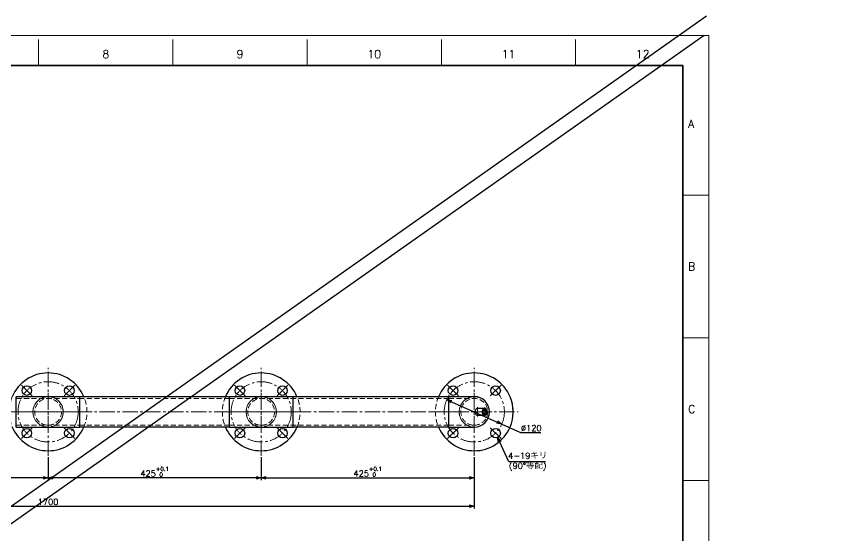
# Model space of a CAD drawing. Header units: millimetres. Extents: x -10 to 7117, y -19 to 2370.
# Drawn here: x 1931 to 3554, y 1335 to 2370 of the extents above; entities that cross this region are included whole.
import ezdxf
from ezdxf import colors
from ezdxf.entities.mleader import LeaderData, LeaderLine
from ezdxf.enums import TextEntityAlignment as Align
from ezdxf.math import Vec2, Vec3

# ---------------------------------------------------------------- set-up
doc = ezdxf.new("R2010")
doc.units = ezdxf.units.MM
doc.header["$LTSCALE"] = 1.6
doc.header["$PDMODE"] = 99
doc.header["$PDSIZE"] = 1
doc.linetypes.add('CENTER2', pattern=[28.575, 19.05, -3.175, 3.175, -3.175])
doc.linetypes.add('HIDDEN', pattern=[9.525, 6.35, -3.175])
for name, color, linetype, lineweight in [('01_NORMAL', 7, 'Continuous', 25), ('04_HIDDEN', 2, 'HIDDEN', 13), ('05_CENTER', 4, 'CENTER2', 13), ('08_DIM', 3, 'Continuous', 13), ('90_FRAME', 5, 'Continuous', 35)]:
    doc.layers.add(name, color=color, linetype=linetype, lineweight=lineweight)
doc.layers.add('10_DRAFT', color=8, linetype='Continuous', lineweight=0, plot=False)
doc.layers.add('91_BLANK', color=5, linetype='Continuous', lineweight=0, plot=False)
doc.styles.add('KSS_TXT', font='txt.shx', dxfattribs={"bigfont": 'extfont2.shx'})
doc.styles.get("Standard").update_dxf_attribs({"font": 'txt.shx', "bigfont": 'extfont2.shx'})
doc.dimstyles.new('KSS_DIM', dxfattribs={"dimscale": 4, "dimtxt": 3, "dimasz": 2.5, "dimexe": 1.25, "dimexo": 0.625, "dimtad": 1, "dimdsep": 46, "dimtxsty": 'KSS_TXT', "dimblk": 'OPEN30', "dimcen": 0, "dimazin": 2, "dimtfac": 0.75, "dimtmove": 0, "dimatfit": 3, "dimldrblk": 'OPEN30', "dimfxl": 1.25, "dimtolj": 1, "dimarcsym": 0})
doc.dimstyles.new('KSS_DIM$3', dxfattribs={"dimscale": 4, "dimtxt": 3, "dimasz": 2.5, "dimexe": 1.25, "dimexo": 0.625, "dimtad": 1, "dimtih": 1, "dimtoh": 1, "dimdsep": 46, "dimtxsty": 'KSS_TXT', "dimblk": 'OPEN30', "dimcen": 0, "dimazin": 2, "dimtfac": 0.75, "dimtofl": 0, "dimtmove": 0, "dimatfit": 3, "dimldrblk": 'OPEN30', "dimfxl": 1.25, "dimtolj": 1, "dimarcsym": 0})

# ---------------------------------------------------------------- blocks, each defined once
blk = doc.blocks.new('A$C48047B7D')
at = {"color": 0}
for p, q in [((0, 30.2), (-50.8, 30.2)), ((0, 30.2), (0, -30.2)), ((-71.5, 7), (-57.3, 7)), ((-71.5, -7), (-57.3, -7)), ((-50.8, -30.2), (0, -30.2))]:
    blk.add_line(p, q, dxfattribs=at)
blk.add_arc((-50.8, 0), 30.3, 90, 270, dxfattribs=at)
for major_axis in [(0, -7), (0, 4.86), (0, 4.28)]:
    blk.add_ellipse((-71.5, 0), major_axis=major_axis, ratio=0.707107, dxfattribs=at)
blk.add_ellipse((-57.3, 0), major_axis=(0, -7), ratio=0.707107, start_param=0, end_param=3.14161, dxfattribs=at)
at = {"layer": '04_HIDDEN'}
for p, q in [((0, 26.7), (-50.8, 26.7)), ((0, -26.8), (-50.8, -26.8))]:
    blk.add_line(p, q, dxfattribs=at)
blk.add_circle((-50.8, 0), 26.7, dxfattribs=at)
blk.add_arc((-50.8, 0), 30.3, 270, 90, dxfattribs=at)
at = {"layer": '05_CENTER'}
for p, q in [((-50.8, -37.2), (-50.8, 37.2)), ((0, 0), (-88, 0)), ((-71.5, -9.1), (-71.5, 9.1)), ((-57.3, -9.1), (-57.3, 9.1))]:
    blk.add_line(p, q, dxfattribs=at)
blk = doc.blocks.new('A$C1FB27735')
at = {"color": 0}
for p, q in [((0, 30.2), (-127, 30.2)), ((-127, 30.2), (-127, -30.2)), ((0, 30.2), (0, -30.2)), ((-127, -30.2), (0, -30.2))]:
    blk.add_line(p, q, dxfattribs=at)
at = {"layer": '04_HIDDEN'}
for p, q in [((0, 26.7), (-127, 26.7)), ((0, -26.8), (-127, -26.8))]:
    blk.add_line(p, q, dxfattribs=at)
for radius in [30.2, 26.7]:
    blk.add_circle((-63.5, 0), radius, dxfattribs=at)
at = {"layer": '05_CENTER'}
for p, q in [((-63.5, -37.2), (-63.5, 37.2)), ((0, 0), (-127, 0))]:
    blk.add_line(p, q, dxfattribs=at)
blk = doc.blocks.new('A$C62A94FE4')
at = {"color": 0}
for centre in [(0, 60), (-60, 0), (60, 0), (0, -60)]:
    blk.add_circle(centre, 9.5, dxfattribs=at)
for start, end in [(67.9746, 202.0254), (247.9746, 22.0254)]:
    blk.add_arc((0, 0), 77.5, start, end, dxfattribs=at)
at = {"layer": '04_HIDDEN'}
for start, end in [(22.0254, 67.9746), (202.0254, 247.9746)]:
    blk.add_arc((0, 0), 77.5, start, end, dxfattribs=at)
at = {"layer": '05_CENTER'}
for p, q in [((0, 75.3), (0, 44.7)), ((61.9, -61.9), (-61.9, 61.9)), ((-61.9, -61.9), (61.9, 61.9)), ((-75.3, 0), (-44.7, 0)), ((75.3, 0), (44.7, 0)), ((0, -75.3), (0, -44.7))]:
    blk.add_line(p, q, dxfattribs=at)
blk.add_circle((0, 0), 60, dxfattribs=at)
at = {"layer": '10_DRAFT'}
blk.add_circle((0, 0), 30.2, dxfattribs=at)
blk = doc.blocks.new('_Open30')
at = {"color": 0, "linetype": 'ByBlock', "lineweight": -2}
for p, q in [((-1, 0.27), (0, 0)), ((0, 0), (-1, -0.27)), ((0, 0), (-1, 0))]:
    blk.add_line(p, q, dxfattribs=at)
blk = doc.blocks.new('*D160')
at = {"layer": '08_DIM', "color": 0, "lineweight": -2, "transparency": 16777216}
for p, q in [((2419.8, 1492.1), (2419.8, 1446)), ((2844.8, 1492.1), (2844.8, 1446)), ((2429.8, 1451), (2834.8, 1451))]:
    blk.add_line(p, q, dxfattribs=at)
at = {"layer": 'Defpoints', "color": 0, "transparency": 16777216}
for p in [(2419.8, 1494.6), (2844.8, 1494.6), (2844.8, 1451)]:
    blk.add_point(p, dxfattribs=at)
at = {"layer": '08_DIM', "color": 0, "lineweight": -2, "transparency": 16777216, "xscale": 10, "yscale": 10, "zscale": 10, "rotation": 180}
blk.add_blockref('_Open30', (2419.8, 1451), dxfattribs=at)
at = {"layer": '08_DIM', "color": 0, "lineweight": -2, "transparency": 16777216, "xscale": 10, "yscale": 10, "zscale": 10}
blk.add_blockref('_Open30', (2844.8, 1451), dxfattribs=at)
at = {"layer": '08_DIM', "color": 0, "transparency": 16777216, "insert": (2632.3, 1462.8), "char_height": 12, "attachment_point": 5, "style": 'KSS_TXT'}
blk.add_mtext('425{\\H8.000000;\\S+0.1^  0;}', dxfattribs=at)
blk = doc.blocks.new('*D161')
at = {"layer": '08_DIM', "color": 0, "lineweight": -2, "transparency": 16777216}
for p, q in [((1994.8, 1492.1), (1994.8, 1446)), ((2419.8, 1492.1), (2419.8, 1446)), ((2409.8, 1451), (2004.8, 1451))]:
    blk.add_line(p, q, dxfattribs=at)
at = {"layer": 'Defpoints', "color": 0, "transparency": 16777216}
for p in [(1994.8, 1494.6), (2419.8, 1494.6), (1994.8, 1451)]:
    blk.add_point(p, dxfattribs=at)
at = {"layer": '08_DIM', "color": 0, "lineweight": -2, "transparency": 16777216, "xscale": 10, "yscale": 10, "zscale": 10, "rotation": 180}
blk.add_blockref('_Open30', (1994.8, 1451), dxfattribs=at)
at = {"layer": '08_DIM', "color": 0, "lineweight": -2, "transparency": 16777216, "xscale": 10, "yscale": 10, "zscale": 10}
blk.add_blockref('_Open30', (2419.8, 1451), dxfattribs=at)
at = {"layer": '08_DIM', "color": 0, "transparency": 16777216, "insert": (2207.3, 1462.8), "char_height": 12, "attachment_point": 5, "style": 'KSS_TXT'}
blk.add_mtext('425{\\H8.000000;\\S+0.1^  0;}', dxfattribs=at)
blk = doc.blocks.new('*D162')
at = {"layer": '08_DIM', "color": 0, "lineweight": -2, "transparency": 16777216}
for p, q in [((1569.8, 1492.1), (1569.8, 1446)), ((1994.8, 1492.1), (1994.8, 1446)), ((1984.8, 1451), (1579.8, 1451))]:
    blk.add_line(p, q, dxfattribs=at)
at = {"layer": 'Defpoints', "color": 0, "transparency": 16777216}
for p in [(1569.8, 1494.6), (1994.8, 1494.6), (1569.8, 1451)]:
    blk.add_point(p, dxfattribs=at)
at = {"layer": '08_DIM', "color": 0, "lineweight": -2, "transparency": 16777216, "xscale": 10, "yscale": 10, "zscale": 10, "rotation": 180}
blk.add_blockref('_Open30', (1569.8, 1451), dxfattribs=at)
at = {"layer": '08_DIM', "color": 0, "lineweight": -2, "transparency": 16777216, "xscale": 10, "yscale": 10, "zscale": 10}
blk.add_blockref('_Open30', (1994.8, 1451), dxfattribs=at)
at = {"layer": '08_DIM', "color": 0, "transparency": 16777216, "insert": (1782.3, 1462.8), "char_height": 12, "attachment_point": 5, "style": 'KSS_TXT'}
blk.add_mtext('425{\\H8.000000;\\S+0.1^  0;}', dxfattribs=at)
blk = doc.blocks.new('*D165')
at = {"layer": '08_DIM', "color": 0, "lineweight": -2, "transparency": 16777216}
for p, q in [((1144.8, 1492.1), (1144.8, 1389.3)), ((2844.8, 1492.1), (2844.8, 1389.3)), ((1154.8, 1394.3), (2834.8, 1394.3))]:
    blk.add_line(p, q, dxfattribs=at)
at = {"layer": 'Defpoints', "color": 0, "transparency": 16777216}
for p in [(1144.8, 1494.6), (2844.8, 1494.6), (2844.8, 1394.3)]:
    blk.add_point(p, dxfattribs=at)
at = {"layer": '08_DIM', "color": 0, "lineweight": -2, "transparency": 16777216, "xscale": 10, "yscale": 10, "zscale": 10, "rotation": 180}
blk.add_blockref('_Open30', (1144.8, 1394.3), dxfattribs=at)
at = {"layer": '08_DIM', "color": 0, "lineweight": -2, "transparency": 16777216, "xscale": 10, "yscale": 10, "zscale": 10}
blk.add_blockref('_Open30', (2844.8, 1394.3), dxfattribs=at)
at = {"layer": '08_DIM', "color": 0, "transparency": 16777216, "insert": (1994.8, 1402.8), "char_height": 12, "attachment_point": 5, "style": 'KSS_TXT'}
blk.add_mtext('\\A1;1700', dxfattribs=at)
blk = doc.blocks.new('*D198')
at = {"layer": '08_DIM', "color": 0, "lineweight": -2, "transparency": 16777216}
for p, q in [((2799.1, 1602.4), (2890.5, 1561.8)), ((2899.6, 1557.8), (2937, 1541.2)), ((2937, 1541.2), (2977.5, 1541.2))]:
    blk.add_line(p, q, dxfattribs=at)
at = {"layer": 'Defpoints', "color": 0, "transparency": 16777216}
for p in [(2790, 1606.5), (2899.6, 1557.8)]:
    blk.add_point(p, dxfattribs=at)
at = {"layer": '08_DIM', "color": 0, "lineweight": -2, "transparency": 16777216, "xscale": 10, "yscale": 10, "zscale": 10}
for p, rotation in [((2790, 1606.5), 156.041493925549), ((2899.6, 1557.8), 336.0414939255489)]:
    blk.add_blockref('_Open30', p, dxfattribs=dict(at, rotation=rotation))
at = {"layer": '08_DIM', "color": 0, "transparency": 16777216, "insert": (2958.5, 1549.7), "char_height": 12, "attachment_point": 5, "style": 'KSS_TXT'}
blk.add_mtext('\\A1;%%C120', dxfattribs=at)
blk = doc.blocks.new('*D199')
at = {"layer": '08_DIM', "color": 0, "lineweight": -2, "transparency": 16777216}
for p, q in [((2913.4, 1482.7), (2895.4, 1522)), ((2986.7, 1482.7), (2913.4, 1482.7))]:
    blk.add_line(p, q, dxfattribs=at)
at = {"layer": 'Defpoints', "color": 0, "transparency": 16777216}
for p in [(2883.3, 1548.4), (2891.2, 1531.1)]:
    blk.add_point(p, dxfattribs=at)
at = {"layer": '08_DIM', "color": 0, "lineweight": -2, "transparency": 16777216, "xscale": 10, "yscale": 10, "zscale": 10, "rotation": 114.648456986416}
blk.add_blockref('_Open30', (2891.2, 1531.1), dxfattribs=at)
at = {"layer": '08_DIM', "color": 0, "transparency": 16777216, "insert": (2951.3, 1482.7), "char_height": 12, "attachment_point": 5, "style": 'KSS_TXT'}
blk.add_mtext('\\A1;4-19キリ\\P(90°等配)', dxfattribs=at)
blk = doc.blocks.new('AM_BALLOON1')
at = {"transparency": 16777216}
blk.add_circle((0, 0), 5, dxfattribs=at)
blk.add_attdef('B_NUMBER', text='', height=3, dxfattribs=at).set_placement((0, 0), align=Align.MIDDLE_CENTER)
blk = doc.blocks.new('_OPEN')
at = {"color": 0, "linetype": 'ByBlock'}
for p, q in [((-1, 0.17), (0, 0)), ((0, 0), (-1, -0.17)), ((0, 0), (-1, 0))]:
    blk.add_line(p, q, dxfattribs=at)

msp = doc.modelspace()

# ---------------------------------------------------------------- linework, layer by layer
at = {"color": 0}
for p, q in [((2356.319, 1612.393), (2058.319, 1612.393)), ((2794.019, 1612.393), (2483.319, 1612.393)), ((2356.319, 1551.893), (2058.319, 1551.893)), ((2794.019, 1551.893), (2483.319, 1551.893))]:
    msp.add_line(p, q, dxfattribs=at)
msp.add_arc((2844.819, 1582.143), 77.5, 337.025427, 22.974573, dxfattribs=at)
at = {"layer": '01_NORMAL'}
for p, q in [((3307.99, 2370.17), (-4.813, 38.491)), ((3303.177, 2331.679), (-9.626, 0))]:
    msp.add_line(p, q, dxfattribs=at)
at = {"layer": '04_HIDDEN'}
for p, q in [((2356.319, 1608.893), (2058.319, 1608.893)), ((2794.019, 1608.893), (2483.319, 1608.893)), ((2356.319, 1555.393), (2058.319, 1555.393)), ((2794.019, 1555.393), (2483.319, 1555.393))]:
    msp.add_line(p, q, dxfattribs=at)
at = {"layer": '05_CENTER'}
for p, q in [((2356.319, 1582.143), (2058.319, 1582.143)), ((2794.019, 1582.143), (2483.319, 1582.143))]:
    msp.add_line(p, q, dxfattribs=at)
at = {"layer": '90_FRAME', "color": 4, "lineweight": 13}
for p, q in [((1975.903, 2271.831), (1975.903, 2323.679)), ((2243.637, 2271.831), (2243.637, 2323.679)), ((2511.371, 2271.831), (2511.371, 2323.679)), ((2779.104, 2271.831), (2779.104, 2323.679)), ((3046.838, 2271.831), (3046.838, 2323.679)), ((3312.803, 2013.69), (3260.956, 2013.69)), ((3312.803, 1729.701), (3260.956, 1729.701)), ((3312.803, 1445.713), (3260.956, 1445.713))]:
    msp.add_line(p, q, dxfattribs=at)
at = {"layer": '90_FRAME'}
msp.add_lwpolyline([(155.384, 51.616), (3260.956, 51.616), (3260.956, 2271.831), (155.384, 2271.831)], close=True, dxfattribs=at)
at = {"layer": '91_BLANK'}
msp.add_lwpolyline([(0, 0), (3312.803, 0), (3312.803, 2331.679), (0, 2331.679)], close=True, dxfattribs=at)

# ---------------------------------------------------------------- block references
for name, p, rotation in [('A$C62A94FE4', (1994.819, 1582.143), 315), ('A$C62A94FE4', (2419.819, 1582.143), 315), ('A$C62A94FE4', (2844.819, 1582.143), 315), ('A$C1FB27735', (1931.319, 1582.143), 180), ('A$C1FB27735', (2356.319, 1582.143), 180), ('A$C48047B7D', (2794.019, 1582.143), 180)]:
    msp.add_blockref(name, p, dxfattribs=dict(rotation=rotation))

# ---------------------------------------------------------------- texts
at = {"layer": '90_FRAME', "color": 0, "lineweight": 13, "style": 'KSS_TXT'}
for s, p in [('8', (2109.77, 2282.158)), ('9', (2377.504, 2282.158)), ('10', (2645.237, 2282.158)), ('11', (2912.971, 2282.158)), ('12', (3180.705, 2282.158))]:
    msp.add_text(s, height=16, dxfattribs=at).set_placement(p, align=Align.BOTTOM_CENTER)
for s, p in [('A', (3271.263, 2155.685)), ('B', (3271.263, 1871.696)), ('C', (3271.263, 1587.707))]:
    msp.add_text(s, height=16, dxfattribs=at).set_placement(p, align=Align.MIDDLE_LEFT)

# ---------------------------------------------------------------- dimensions: what is measured, and where the dimension line sits
at = {"layer": '08_DIM'}
dim = msp.add_diameter_dim_2p(p1=(2789.988, 1606.508), p2=(2899.649, 1557.779), dimstyle='KSS_DIM$3', override={"dimpost": '%%C<>', "dimtix": 1, "dimatfit": 2}, dxfattribs=at)
dim.commit()
dim.dimension.update_dxf_attribs({"geometry": '*D198', "text_midpoint": (2958.488, 1541.187), "dimtype": 163})
dim = msp.add_diameter_dim_2p(p1=(2883.283, 1548.351), p2=(2891.207, 1531.083), text='4-<>', dimstyle='KSS_DIM$3', override={"dimpost": '<>キリ\\X(90°等配)', "dimtix": 1}, dxfattribs=at)
dim.commit()
dim.dimension.update_dxf_attribs({"geometry": '*D199', "text_midpoint": (2951.323, 1482.667), "dimtype": 163})
dim = msp.add_linear_dim(base=(2844.819, 1394.289), p1=(1144.819, 1494.643), p2=(2844.819, 1494.643), dimstyle='KSS_DIM', dxfattribs=at)
dim.commit()
dim.dimension.update_dxf_attribs({"geometry": '*D165', "text_midpoint": (1994.819, 1402.789)})
for base, p1, p2, picture, middle in [((1569.819, 1450.957), (1994.819, 1494.643), (1569.819, 1494.643), '*D162', (1782.319, 1462.79)), ((1994.819, 1450.957), (2419.819, 1494.643), (1994.819, 1494.643), '*D161', (2207.319, 1462.79)), ((2844.819, 1450.957), (2419.819, 1494.643), (2844.819, 1494.643), '*D160', (2632.319, 1462.79))]:
    dim = msp.add_linear_dim(base=base, p1=p1, p2=p2, dimstyle='KSS_DIM', override={"dimpost": '', "dimtol": 1, "dimlim": 0, "dimtp": 0.1, "dimtm": 0, "dimtfac": 0.666667, "dimtdec": 2, "dimtolj": 0, "dimtzin": 8}, dxfattribs=at)
    dim.commit()
    dim.dimension.update_dxf_attribs({"geometry": picture, "text_midpoint": middle})

# ---------------------------------------------------------------- leaders
ml = msp.add_multileader_block('Standard', dxfattribs=at)
ml.set_content('AM_BALLOON1', color=256, scale=5)
ml.set_attribute('B_NUMBER', '16', width=0)
ml.set_leader_properties(color=256, linetype='ByLayer', lineweight=-1)
ml.set_arrow_properties(name='OPEN')
ml.build(insert=Vec2(0, 0))
ml.multileader.update_dxf_attribs({"leader_type": 0, "has_dogleg": 0, "text_right_attachment_type": 6, "dogleg_length": 0, "arrow_head_size": 10, "scale": 2.5, "block_connection_type": 1})
ctx = ml.context
ctx.base_point, ctx.scale, ctx.char_height, ctx.arrow_head_size, ctx.landing_gap_size, ctx.plane_origin = Vec3(4413.119, 1925.579), 2.5, 20, 10, 10, Vec3(4413.119, 1925.579)
ctx.right_attachment, ctx.attachment_type = 6, 1
notes = []
notes.append((ctx, [(0, (0, 0, 0), (0, 0), (1, 0), 1, [])]))
ctx.block.insert = Vec3(4413.119, 1925.579)
for ctx, leaders in notes:
    for number, flags, end, landing, length, lines in leaders:
        leader = LeaderData()
        leader.index, (leader.has_last_leader_line, leader.has_dogleg_vector, leader.attachment_direction) = number, flags
        leader.last_leader_point, leader.dogleg_vector, leader.dogleg_length = Vec3(end), Vec3(landing), length
        for number, points, colour, breaks in lines:
            line = LeaderLine()
            line.index, line.vertices, line.color, line.breaks = number, Vec3.list(points), colors.encode_raw_color(colour), breaks
            leader.lines.append(line)
        ctx.leaders.append(leader)

doc.saveas('drawing.dxf')
